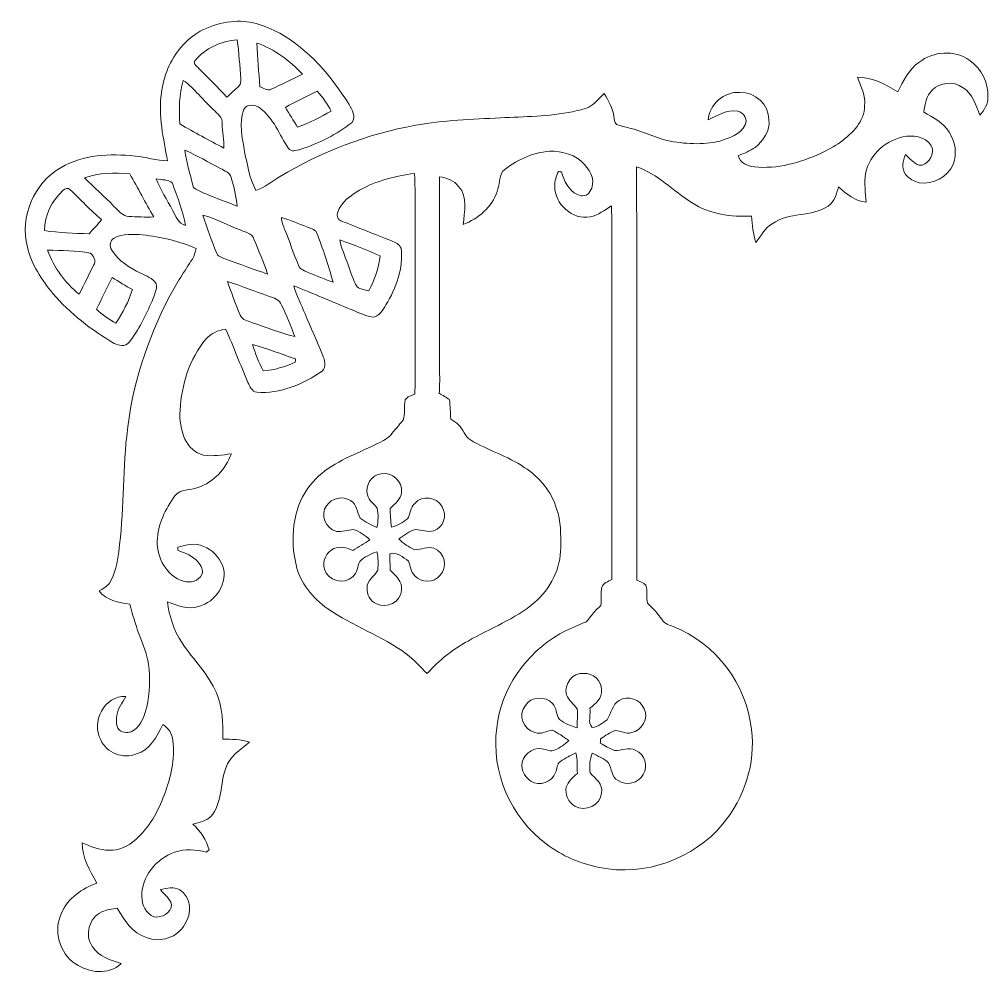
# Model space of a CAD drawing. Header units: centimetres. Extents: x -16.5 to 16.3, y -16.2 to 16.2.
import ezdxf

# ---------------------------------------------------------------- set-up
doc = ezdxf.new("R2010")
doc.units = ezdxf.units.CM
doc.header["$MEASUREMENT"] = 0
doc.layers.add('Layer 1', color=7, linetype='Continuous')

msp = doc.modelspace()

# ---------------------------------------------------------------- linework, layer by layer
at = {"layer": 'Layer 1', "color": 250, "lineweight": 9}
for points, knots in [([(-9.34127, 16.09096), (-8.76307, 16.16927), (-8.18663, 15.9696), (-7.68498, 15.69761), (-7.68498, 15.69761), (-6.68768, 15.13916), (-5.93132, 14.24028), (-5.33583, 13.28108), (-5.33583, 13.28108), (-5.23176, 13.11104), (-5.09806, 12.86692), (-5.22788, 12.67783), (-5.22788, 12.67783), (-5.74858, 12.26297), (-6.36136, 11.97475), (-6.98824, 11.75885), (-6.98824, 11.75885), (-7.11948, 11.72357), (-7.29269, 11.6703), (-7.39217, 11.79201), (-7.39217, 11.79201), (-7.69979, 12.2545), (-7.8843, 12.82282), (-8.35243, 13.1622), (-8.35243, 13.1622), (-8.51471, 13.28426), (-8.79799, 13.31671), (-8.90629, 13.11104), (-8.90629, 13.11104), (-9.07916, 12.65278), (-8.95321, 12.14972), (-8.8749, 11.68194), (-8.8749, 11.68194), (-8.77788, 11.23885), (-8.70486, 10.77848), (-8.49213, 10.37207), (-8.49213, 10.37207), (-8.19368, 10.46732), (-7.95521, 10.68005), (-7.68674, 10.83316), (-7.68674, 10.83316), (-6.27563, 11.68758), (-4.70718, 12.28872), (-3.08229, 12.578), (-3.08229, 12.578), (-2.13261, 12.75156), (-1.166, 12.77943), (-0.20433, 12.832), (-0.20433, 12.832), (0.61271, 12.86904), (1.43644, 12.88033), (2.24148, 13.03837), (2.24148, 13.03837), (2.45033, 13.09058), (2.67293, 13.12233), (2.86096, 13.23522), (2.86096, 13.23522), (3.02924, 13.35375), (3.15835, 13.51674), (3.31111, 13.65361), (3.31111, 13.65361), (3.45116, 13.4102), (3.61767, 13.16396), (3.63425, 12.87398), (3.63425, 12.87398), (3.65542, 12.78543), (3.65542, 12.67889), (3.72421, 12.61116), (3.72421, 12.61116), (3.86461, 12.55118), (4.01948, 12.53108), (4.16589, 12.48733), (4.16589, 12.48733), (4.60157, 12.38573), (5.00444, 12.18183), (5.43589, 12.06506), (5.43589, 12.06506), (6.02326, 11.9437), (6.64133, 11.90454), (7.22906, 12.04636), (7.22906, 12.04636), (7.54938, 12.14443), (7.93249, 12.26402), (8.08595, 12.59352), (8.08595, 12.59352), (8.19073, 12.7759), (8.03445, 13.02532), (7.83548, 13.05354), (7.83548, 13.05354), (7.476, 13.13009), (7.14474, 12.9082), (6.83571, 12.76073), (6.83571, 12.76073), (6.87451, 13.29202), (7.37158, 13.73264), (7.90851, 13.69242), (7.90851, 13.69242), (8.41615, 13.72593), (8.89593, 13.27826), (8.89311, 12.76955), (8.89311, 12.76955), (8.94602, 12.3949), (8.69732, 12.05765), (8.42462, 11.83187), (8.42462, 11.83187), (8.24611, 11.71157), (8.04891, 11.62303), (7.84818, 11.54718), (7.84818, 11.54718), (7.9145, 11.30517), (8.1685, 11.1937), (8.40063, 11.175), (8.40063, 11.175), (9.17604, 11.07869), (9.94227, 11.31893), (10.6443, 11.6255), (10.6443, 11.6255), (11.10926, 11.84386), (11.56117, 12.12785), (11.88008, 12.53813), (11.88008, 12.53813), (12.02048, 12.74239), (12.14078, 12.97558), (12.13796, 13.23063), (12.13796, 13.23063), (12.17853, 13.57777), (12.01131, 13.8928), (11.89137, 14.20606), (11.89137, 14.20606), (12.39196, 14.21876), (12.84598, 13.97041), (13.25662, 13.71147), (13.25662, 13.71147), (13.44429, 14.07695), (13.62915, 14.46818), (13.97769, 14.70877), (13.97769, 14.70877), (14.455, 15.09753), (15.19901, 15.14375), (15.70172, 14.77615), (15.70172, 14.77615), (16.08695, 14.50063), (16.33848, 14.02438), (16.30814, 13.54672), (16.30814, 13.54672), (16.33143, 13.30578), (16.18644, 13.0987), (16.04638, 12.91878), (16.04638, 12.91878), (15.90668, 13.26062), (15.7945, 13.66314), (15.45583, 13.86034), (15.45583, 13.86034), (15.15174, 14.08859), (14.68889, 14.03497), (14.42502, 13.76862), (14.42502, 13.76862), (14.21723, 13.58412), (14.19853, 13.27932), (14.13856, 13.02602), (14.13856, 13.02602), (14.45782, 12.84611), (14.80072, 12.67042), (15.00146, 12.34869), (15.00146, 12.34869), (15.21383, 12.03084), (15.27204, 11.61491), (15.13939, 11.25402), (15.13939, 11.25402), (14.94748, 10.81799), (14.45253, 10.56927), (13.98792, 10.63031), (13.98792, 10.63031), (13.81189, 10.67404), (13.64749, 10.77565), (13.52543, 10.9083), (13.52543, 10.9083), (13.38044, 11.11185), (13.42736, 11.37608), (13.51767, 11.59092), (13.51767, 11.59092), (13.66619, 11.4611), (13.79249, 11.2953), (13.98157, 11.22227), (13.98157, 11.22227), (14.25921, 11.21063), (14.47088, 11.51896), (14.43242, 11.77648), (14.43242, 11.77648), (14.33576, 12.14655), (13.88209, 12.2425), (13.5533, 12.20546), (13.5533, 12.20546), (12.89431, 12.12221), (12.29882, 11.59939), (12.16724, 10.94252), (12.16724, 10.94252), (12.12102, 10.61867), (12.15983, 10.29128), (12.18841, 9.96779), (12.18841, 9.96779), (11.81728, 10.00694), (11.51989, 10.2493), (11.25319, 10.49025), (11.25319, 10.49025), (11.17876, 10.25918), (11.12302, 9.98789), (10.90606, 9.84326), (10.90606, 9.84326), (10.3395, 9.45696), (9.56021, 9.65028), (9.00423, 9.23894), (9.00423, 9.23894), (8.75341, 9.09678), (8.63099, 8.82656), (8.45425, 8.6117), (8.45425, 8.6117), (8.34419, 8.89675), (8.32972, 9.20331), (8.3075, 9.50423), (8.3075, 9.50423), (7.61394, 9.46331), (6.87945, 9.5642), (6.2889, 9.95332), (6.2889, 9.95332), (5.6532, 10.34209), (5.13214, 10.94252), (4.40507, 11.16865), (4.40507, 11.16865), (4.43294, 6.49962), (4.40331, 1.83026), (4.42024, -2.83876), (4.42024, -2.83876), (4.52396, -2.88709), (4.6439, -2.9206), (4.72116, -3.01056), (4.72116, -3.01056), (4.7963, -3.20318), (4.71904, -3.42719), (4.78289, -3.62298), (4.78289, -3.62298), (4.95681, -3.80184), (5.14343, -3.97258), (5.27678, -4.18672), (5.27678, -4.18672), (5.35475, -4.32042), (5.51738, -4.35147), (5.6472, -4.41426), (5.6472, -4.41426), (7.08301, -4.9713), (8.14981, -6.369), (8.30044, -7.90323), (8.30044, -7.90323), (8.45143, -9.04588), (8.06655, -10.2231), (7.33348, -11.10222), (7.33348, -11.10222), (6.34429, -12.30202), (4.67988, -12.8834), (3.15729, -12.58213), (3.15729, -12.58213), (2.50712, -12.44842), (1.87495, -12.18984), (1.35001, -11.77885), (1.35001, -11.77885), (0.13893, -10.89373), (-0.52747, -9.33269), (-0.33238, -7.84573), (-0.33238, -7.84573), (-0.18386, -6.52211), (0.65504, -5.31384), (1.80898, -4.66226), (1.80898, -4.66226), (2.06262, -4.51092), (2.33885, -4.40509), (2.60872, -4.28797), (2.60872, -4.28797), (2.74807, -4.26504), (2.79676, -4.12675), (2.87966, -4.03538), (2.87966, -4.03538), (2.97138, -3.90803), (3.08921, -3.80325), (3.20069, -3.69389), (3.20069, -3.69389), (3.21515, -3.48963), (3.19328, -3.28114), (3.23279, -3.08006), (3.23279, -3.08006), (3.27936, -2.93189), (3.44587, -2.88779), (3.56687, -2.81724), (3.56687, -2.81724), (3.57357, 1.12047), (3.56581, 5.05817), (3.57075, 8.99588), (3.57075, 8.99588), (3.56899, 9.27987), (3.57004, 9.56385), (3.55452, 9.84749), (3.55452, 9.84749), (3.32663, 9.70814), (3.10967, 9.52682), (2.83979, 9.47954), (2.83979, 9.47954), (2.23513, 9.35607), (1.62659, 9.90853), (1.63859, 10.51282), (1.63859, 10.51282), (1.63224, 10.68816), (1.68304, 10.85715), (1.75888, 11.01307), (1.75888, 11.01307), (1.78428, 11.00955), (1.83544, 11.00249), (1.86084, 10.99931), (1.86084, 10.99931), (1.94444, 10.69169), (2.10778, 10.37737), (2.40376, 10.22919), (2.40376, 10.22919), (2.53923, 10.15229), (2.75936, 10.17769), (2.82674, 10.33714), (2.82674, 10.33714), (3.03629, 10.62855), (2.87119, 11.01872), (2.64471, 11.24626), (2.64471, 11.24626), (2.35402, 11.58598), (1.888, 11.70417), (1.45691, 11.7017), (1.45691, 11.7017), (0.86918, 11.64948), (0.30614, 11.39478), (-0.13977, 11.01272), (-0.13977, 11.01272), (-0.24454, 10.80529), (-0.23325, 10.55552), (-0.31686, 10.3382), (-0.31686, 10.3382), (-0.48267, 9.79915), (-0.9568, 9.42062), (-1.46374, 9.21566), (-1.46374, 9.21566), (-1.43658, 9.64605), (-1.28594, 10.15334), (-1.6232, 10.50613), (-1.6232, 10.50613), (-1.77489, 10.71074), (-2.02678, 10.79964), (-2.26913, 10.83598), (-2.26913, 10.83598), (-2.26208, 8.60006), (-2.27125, 6.3638), (-2.26455, 4.12755), (-2.26455, 4.12755), (-2.26384, 3.91623), (-2.26173, 3.70492), (-2.27619, 3.49396), (-2.27619, 3.49396), (-2.16118, 3.42376), (-2.04547, 3.35496), (-1.93117, 3.283), (-1.93117, 3.283), (-1.91353, 3.06322), (-1.90013, 2.84344), (-1.88672, 2.62295), (-1.88672, 2.62295), (-1.80029, 2.55733), (-1.70645, 2.49736), (-1.6239, 2.42504), (-1.6239, 2.42504), (-1.46163, 2.27829), (-1.41823, 2.02922), (-1.22491, 1.91175), (-1.22491, 1.91175), (-0.63648, 1.56215), (0.03803, 1.37659), (0.60248, 0.98289), (0.60248, 0.98289), (1.10977, 0.6548), (1.53663, 0.16656), (1.69821, -0.4247), (1.69821, -0.4247), (1.84496, -0.84168), (1.84284, -1.29288), (1.83932, -1.72927), (1.83932, -1.72927), (1.8372, -2.44047), (1.49536, -3.13615), (0.95243, -3.59194), (0.95243, -3.59194), (0.28851, -4.16802), (-0.54899, -4.46718), (-1.30076, -4.9018), (-1.30076, -4.9018), (-1.82111, -5.18861), (-2.29665, -5.55761), (-2.68788, -6.00564), (-2.68788, -6.00564), (-2.91789, -5.7781), (-3.13379, -5.53539), (-3.39449, -5.34136), (-3.39449, -5.34136), (-4.21858, -4.72224), (-5.21906, -4.3998), (-6.05973, -3.80713), (-6.05973, -3.80713), (-6.56808, -3.44695), (-6.99741, -2.93718), (-7.13076, -2.31559), (-7.13076, -2.31559), (-7.32761, -1.45058), (-7.26376, -0.45962), (-6.7286, 0.27804), (-6.7286, 0.27804), (-6.30315, 0.8954), (-5.60359, 1.22877), (-4.93931, 1.52722), (-4.93931, 1.52722), (-4.59994, 1.69832), (-4.22388, 1.81332), (-3.93178, 2.06415), (-3.93178, 2.06415), (-3.79737, 2.24548), (-3.64603, 2.41305), (-3.49856, 2.58309), (-3.49856, 2.58309), (-3.42448, 2.80004), (-3.48516, 3.04452), (-3.43118, 3.26818), (-3.43118, 3.26818), (-3.36345, 3.38636), (-3.21705, 3.41599), (-3.10169, 3.46891), (-3.10169, 3.46891), (-3.09287, 5.46422), (-3.10204, 7.45918), (-3.0971, 9.45449), (-3.0971, 9.45449), (-3.09851, 9.95156), (-3.08934, 10.44932), (-3.11898, 10.94569), (-3.11898, 10.94569), (-3.76385, 10.86385), (-4.40556, 10.69875), (-4.97635, 10.38089), (-4.97635, 10.38089), (-5.27621, 10.19851), (-5.60324, 9.98719), (-5.71683, 9.63512), (-5.71683, 9.63512), (-5.76058, 9.53069), (-5.72988, 9.37935), (-5.60994, 9.34301), (-5.60994, 9.34301), (-5.04056, 9.11053), (-4.46764, 8.88546), (-3.89438, 8.66145), (-3.89438, 8.66145), (-3.76985, 8.60924), (-3.63191, 8.54574), (-3.57194, 8.41627), (-3.57194, 8.41627), (-3.48516, 7.73646), (-3.73986, 7.06407), (-4.08418, 6.48975), (-4.08418, 6.48975), (-4.19671, 6.32606), (-4.30748, 6.07241), (-4.54384, 6.07523), (-4.54384, 6.07523), (-4.7982, 6.11016), (-5.02574, 6.24457), (-5.26351, 6.33488), (-5.26351, 6.33488), (-5.91544, 6.59064), (-6.55044, 6.88839), (-7.20626, 7.13462), (-7.20626, 7.13462), (-7.11736, 6.80478), (-6.95543, 6.50068), (-6.82526, 6.18601), (-6.82526, 6.18601), (-6.63017, 5.72316), (-6.4245, 5.26456), (-6.23471, 4.79959), (-6.23471, 4.79959), (-6.15921, 4.63203), (-6.09395, 4.39179), (-6.25058, 4.24749), (-6.25058, 4.24749), (-6.89017, 3.79594), (-7.66558, 3.47773), (-8.46074, 3.52782), (-8.46074, 3.52782), (-8.6276, 3.54758), (-8.69428, 3.72926), (-8.76201, 3.85661), (-8.76201, 3.85661), (-9.02165, 4.45917), (-9.24108, 5.08005), (-9.52189, 5.67342), (-9.52189, 5.67342), (-9.77095, 5.62826), (-10.02354, 5.52525), (-10.19146, 5.32946), (-10.19146, 5.32946), (-10.74286, 4.65566), (-11.0152, 3.78747), (-11.06141, 2.92669), (-11.06141, 2.92669), (-11.09034, 2.58944), (-11.0279, 2.24971), (-10.89596, 1.93891), (-10.89596, 1.93891), (-10.77073, 1.68562), (-10.55024, 1.46125), (-10.2659, 1.40128), (-10.2659, 1.40128), (-9.95122, 1.35083), (-9.63337, 1.39952), (-9.32116, 1.44432), (-9.32116, 1.44432), (-9.52471, 0.93032), (-9.917, 0.46712), (-10.46099, 0.30591), (-10.46099, 0.30591), (-10.71252, 0.18702), (-11.05401, 0.27733), (-11.23357, 0.02333), (-11.23357, 0.02333), (-11.56342, -0.42399), (-11.81565, -0.95316), (-11.83823, -1.5169), (-11.83823, -1.5169), (-11.84458, -2.08734), (-11.52038, -2.70893), (-10.94218, -2.87086), (-10.94218, -2.87086), (-10.71358, -2.94565), (-10.43418, -2.87156), (-10.32658, -2.64755), (-10.32658, -2.64755), (-10.24403, -2.50185), (-10.36644, -2.34698), (-10.44688, -2.23268), (-10.44688, -2.23268), (-10.61762, -2.01149), (-10.88644, -1.92189), (-11.13656, -1.82769), (-11.13656, -1.82769), (-11.13797, -1.8023), (-11.14044, -1.75114), (-11.14149, -1.72574), (-11.14149, -1.72574), (-10.86033, -1.64919), (-10.53789, -1.55041), (-10.26308, -1.6947), (-10.26308, -1.6947), (-9.97839, -1.81182), (-9.74132, -2.0443), (-9.62667, -2.33076), (-9.62667, -2.33076), (-9.39736, -2.91707), (-9.86126, -3.58488), (-10.43629, -3.73658), (-10.43629, -3.73658), (-10.79824, -3.85299), (-11.15596, -3.69389), (-11.49039, -3.5683), (-11.49039, -3.5683), (-11.42971, -4.06254), (-11.27167, -4.55079), (-10.99156, -4.9653), (-10.99156, -4.9653), (-10.6215, -5.54174), (-10.0948, -6.02046), (-9.82951, -6.66251), (-9.82951, -6.66251), (-9.62102, -7.15676), (-9.60021, -7.7018), (-9.61009, -8.23096), (-9.61009, -8.23096), (-9.30846, -8.23096), (-8.99943, -8.22779), (-8.71121, -8.32904), (-8.71121, -8.32904), (-9.01389, -8.58515), (-9.38466, -8.81058), (-9.51343, -9.20957), (-9.51343, -9.20957), (-9.71874, -9.74438), (-9.61291, -10.40443), (-10.0246, -10.85351), (-10.0246, -10.85351), (-10.18229, -11.01085), (-10.41442, -11.05883), (-10.62362, -11.10575), (-10.62362, -11.10575), (-10.37244, -11.34811), (-10.16254, -11.64056), (-10.07893, -11.98381), (-10.07893, -11.98381), (-10.1068, -12.00745), (-10.13502, -12.03144), (-10.16289, -12.05578), (-10.16289, -12.05578), (-10.51919, -11.97217), (-10.89914, -11.9309), (-11.2505, -12.06213), (-11.2505, -12.06213), (-11.87139, -12.27909), (-12.3741, -12.89574), (-12.35858, -13.56849), (-12.35858, -13.56849), (-12.3554, -13.84789), (-12.215, -14.13893), (-11.94689, -14.25429), (-11.94689, -14.25429), (-11.68266, -14.29098), (-11.35704, -14.12518), (-11.3514, -13.83025), (-11.3514, -13.83025), (-11.40643, -13.62141), (-11.59481, -13.48982), (-11.72746, -13.32966), (-11.72746, -13.32966), (-11.51403, -13.28733), (-11.27026, -13.20972), (-11.072, -13.33672), (-11.072, -13.33672), (-10.68077, -13.57273), (-10.65537, -14.14493), (-10.89667, -14.49771), (-10.89667, -14.49771), (-11.13444, -14.95173), (-11.73028, -15.14364), (-12.19877, -14.95667), (-12.19877, -14.95667), (-12.67431, -14.80286), (-12.95548, -14.36401), (-13.18902, -13.95302), (-13.18902, -13.95302), (-13.36435, -13.98265), (-13.54779, -14.00347), (-13.70831, -14.08708), (-13.70831, -14.08708), (-14.14751, -14.26911), (-14.31544, -14.89106), (-14.02616, -15.26782), (-14.02616, -15.26782), (-13.81449, -15.59979), (-13.41233, -15.71761), (-13.06166, -15.83862), (-13.06166, -15.83862), (-13.485, -16.24396), (-14.15386, -16.14659), (-14.60613, -15.84638), (-14.60613, -15.84638), (-15.15223, -15.48302), (-15.36319, -14.71361), (-15.07991, -14.12271), (-15.07991, -14.12271), (-14.86648, -13.61576), (-14.37858, -13.29227), (-13.88117, -13.10459), (-13.88117, -13.10459), (-14.12529, -12.68443), (-14.38529, -12.24099), (-14.37541, -11.73793), (-14.37541, -11.73793), (-14.08578, -11.85928), (-13.79227, -11.99969), (-13.46983, -11.99546), (-13.46983, -11.99546), (-13.13434, -12.01168), (-12.8059, -11.85434), (-12.56319, -11.63068), (-12.56319, -11.63068), (-12.10811, -11.23063), (-11.8086, -10.68453), (-11.60152, -10.12185), (-11.60152, -10.12185), (-11.37221, -9.53765), (-11.22581, -8.90512), (-11.30166, -8.27506), (-11.30166, -8.27506), (-11.32353, -8.05105), (-11.45899, -7.8475), (-11.64949, -7.73073), (-11.64949, -7.73073), (-11.84282, -8.13642), (-12.07283, -8.59926), (-12.53885, -8.73156), (-12.53885, -8.73156), (-12.98688, -8.90971), (-13.55485, -8.70157), (-13.75205, -8.25566), (-13.75205, -8.25566), (-14.0886, -7.65382), (-13.62152, -6.73907), (-12.89939, -6.78211), (-12.89939, -6.78211), (-13.00839, -6.99095), (-13.17279, -7.18251), (-13.20278, -7.42451), (-13.20278, -7.42451), (-13.23029, -7.60196), (-13.24088, -7.84608), (-13.06872, -7.95933), (-13.06872, -7.95933), (-12.92373, -8.02741), (-12.73605, -8.02), (-12.60834, -7.91805), (-12.60834, -7.91805), (-12.3681, -7.72543), (-12.26333, -7.42557), (-12.1903, -7.13771), (-12.1903, -7.13771), (-12.08659, -6.66357), (-12.06507, -6.17004), (-12.13598, -5.69026), (-12.13598, -5.69026), (-12.18043, -5.33148), (-12.33529, -5.00093), (-12.45383, -4.66368), (-12.45383, -4.66368), (-12.584, -4.3363), (-12.66585, -3.9934), (-12.76427, -3.65614), (-12.76427, -3.65614), (-13.13575, -3.60181), (-13.56614, -3.52879), (-13.80567, -3.206), (-13.80567, -3.206), (-13.68008, -3.13191), (-13.54144, -3.06453), (-13.45819, -2.9393), (-13.45819, -2.9393), (-13.24723, -2.62603), (-13.19219, -2.2408), (-13.14069, -1.87532), (-13.14069, -1.87532), (-12.9583, -0.57569), (-13.01016, 0.743), (-12.87046, 2.04651), (-12.87046, 2.04651), (-12.70748, 3.70739), (-12.17337, 5.31782), (-11.41066, 6.79702), (-11.41066, 6.79702), (-11.17924, 7.22705), (-10.91254, 7.63663), (-10.64478, 8.04444), (-10.64478, 8.04444), (-10.57246, 8.14957), (-10.55447, 8.27833), (-10.51919, 8.39827), (-10.51919, 8.39827), (-11.08858, 8.66145), (-11.70982, 8.79303), (-12.32965, 8.86712), (-12.32965, 8.86712), (-12.64997, 8.88264), (-13.00875, 8.91827), (-13.30014, 8.75352), (-13.30014, 8.75352), (-13.44161, 8.67345), (-13.46101, 8.47906), (-13.3774, 8.34924), (-13.3774, 8.34924), (-13.14668, 7.9894), (-12.77979, 7.74246), (-12.39703, 7.56678), (-12.39703, 7.56678), (-12.20794, 7.47294), (-11.98393, 7.39885), (-11.86857, 7.21012), (-11.86857, 7.21012), (-11.83082, 7.00304), (-11.94371, 6.80901), (-12.01039, 6.61992), (-12.01039, 6.61992), (-12.22488, 6.1285), (-12.46265, 5.6392), (-12.79426, 5.21481), (-12.79426, 5.21481), (-12.91491, 5.06594), (-13.1421, 5.10721), (-13.29238, 5.18729), (-13.29238, 5.18729), (-14.06955, 5.63744), (-14.78393, 6.20047), (-15.37624, 6.87745), (-15.37624, 6.87745), (-15.75124, 7.34664), (-16.09873, 7.86064), (-16.23737, 8.45367), (-16.23737, 8.45367), (-16.50689, 9.47001), (-16.01194, 10.63913), (-15.0919, 11.14783), (-15.0919, 11.14783), (-14.34542, 11.59551), (-13.42961, 11.62126), (-12.58788, 11.53554), (-12.58788, 11.53554), (-12.21711, 11.50343), (-11.85763, 11.3842), (-11.4851, 11.37079), (-11.4851, 11.37079), (-11.62621, 12.12891), (-11.79943, 12.9029), (-11.6943, 13.67725), (-11.6943, 13.67725), (-11.62268, 14.24346), (-11.40361, 14.79803), (-11.0219, 15.22771), (-11.0219, 15.22771), (-10.61621, 15.73641), (-9.97803, 16.0204), (-9.34127, 16.09096), (-9.34127, 16.09096), (-9.34127, 16.09096), (-9.34127, 16.09096), (-9.34127, 16.09096)], [0, 0, 0, 0, 0.00480769, 0.00480769, 0.00480769, 0.00480769, 0.00961538, 0.00961538, 0.00961538, 0.00961538, 0.01442308, 0.01442308, 0.01442308, 0.01442308, 0.01923077, 0.01923077, 0.01923077, 0.01923077, 0.02403846, 0.02403846, 0.02403846, 0.02403846, 0.02884615, 0.02884615, 0.02884615, 0.02884615, 0.03365385, 0.03365385, 0.03365385, 0.03365385, 0.03846154, 0.03846154, 0.03846154, 0.03846154, 0.04326923, 0.04326923, 0.04326923, 0.04326923, 0.04807692, 0.04807692, 0.04807692, 0.04807692, 0.05288462, 0.05288462, 0.05288462, 0.05288462, 0.05769231, 0.05769231, 0.05769231, 0.05769231, 0.0625, 0.0625, 0.0625, 0.0625, 0.06730769, 0.06730769, 0.06730769, 0.06730769, 0.07211538, 0.07211538, 0.07211538, 0.07211538, 0.07692308, 0.07692308, 0.07692308, 0.07692308, 0.08173077, 0.08173077, 0.08173077, 0.08173077, 0.08653846, 0.08653846, 0.08653846, 0.08653846, 0.09134615, 0.09134615, 0.09134615, 0.09134615, 0.09615385, 0.09615385, 0.09615385, 0.09615385, 0.10096154, 0.10096154, 0.10096154, 0.10096154, 0.10576923, 0.10576923, 0.10576923, 0.10576923, 0.11057692, 0.11057692, 0.11057692, 0.11057692, 0.11538462, 0.11538462, 0.11538462, 0.11538462, 0.12019231, 0.12019231, 0.12019231, 0.12019231, 0.125, 0.125, 0.125, 0.125, 0.12980769, 0.12980769, 0.12980769, 0.12980769, 0.13461538, 0.13461538, 0.13461538, 0.13461538, 0.13942308, 0.13942308, 0.13942308, 0.13942308, 0.14423077, 0.14423077, 0.14423077, 0.14423077, 0.14903846, 0.14903846, 0.14903846, 0.14903846, 0.15384615, 0.15384615, 0.15384615, 0.15384615, 0.15865385, 0.15865385, 0.15865385, 0.15865385, 0.16346154, 0.16346154, 0.16346154, 0.16346154, 0.16826923, 0.16826923, 0.16826923, 0.16826923, 0.17307692, 0.17307692, 0.17307692, 0.17307692, 0.17788462, 0.17788462, 0.17788462, 0.17788462, 0.18269231, 0.18269231, 0.18269231, 0.18269231, 0.1875, 0.1875, 0.1875, 0.1875, 0.19230769, 0.19230769, 0.19230769, 0.19230769, 0.19711538, 0.19711538, 0.19711538, 0.19711538, 0.20192308, 0.20192308, 0.20192308, 0.20192308, 0.20673077, 0.20673077, 0.20673077, 0.20673077, 0.21153846, 0.21153846, 0.21153846, 0.21153846, 0.21634615, 0.21634615, 0.21634615, 0.21634615, 0.22115385, 0.22115385, 0.22115385, 0.22115385, 0.22596154, 0.22596154, 0.22596154, 0.22596154, 0.23076923, 0.23076923, 0.23076923, 0.23076923, 0.23557692, 0.23557692, 0.23557692, 0.23557692, 0.24038462, 0.24038462, 0.24038462, 0.24038462, 0.24519231, 0.24519231, 0.24519231, 0.24519231, 0.25, 0.25, 0.25, 0.25, 0.25480769, 0.25480769, 0.25480769, 0.25480769, 0.25961538, 0.25961538, 0.25961538, 0.25961538, 0.26442308, 0.26442308, 0.26442308, 0.26442308, 0.26923077, 0.26923077, 0.26923077, 0.26923077, 0.27403846, 0.27403846, 0.27403846, 0.27403846, 0.27884615, 0.27884615, 0.27884615, 0.27884615, 0.28365385, 0.28365385, 0.28365385, 0.28365385, 0.28846154, 0.28846154, 0.28846154, 0.28846154, 0.29326923, 0.29326923, 0.29326923, 0.29326923, 0.29807692, 0.29807692, 0.29807692, 0.29807692, 0.30288462, 0.30288462, 0.30288462, 0.30288462, 0.30769231, 0.30769231, 0.30769231, 0.30769231, 0.3125, 0.3125, 0.3125, 0.3125, 0.31730769, 0.31730769, 0.31730769, 0.31730769, 0.32211538, 0.32211538, 0.32211538, 0.32211538, 0.32692308, 0.32692308, 0.32692308, 0.32692308, 0.33173077, 0.33173077, 0.33173077, 0.33173077, 0.33653846, 0.33653846, 0.33653846, 0.33653846, 0.34134615, 0.34134615, 0.34134615, 0.34134615, 0.34615385, 0.34615385, 0.34615385, 0.34615385, 0.35096154, 0.35096154, 0.35096154, 0.35096154, 0.35576923, 0.35576923, 0.35576923, 0.35576923, 0.36057692, 0.36057692, 0.36057692, 0.36057692, 0.36538462, 0.36538462, 0.36538462, 0.36538462, 0.37019231, 0.37019231, 0.37019231, 0.37019231, 0.375, 0.375, 0.375, 0.375, 0.37980769, 0.37980769, 0.37980769, 0.37980769, 0.38461538, 0.38461538, 0.38461538, 0.38461538, 0.38942308, 0.38942308, 0.38942308, 0.38942308, 0.39423077, 0.39423077, 0.39423077, 0.39423077, 0.39903846, 0.39903846, 0.39903846, 0.39903846, 0.40384615, 0.40384615, 0.40384615, 0.40384615, 0.40865385, 0.40865385, 0.40865385, 0.40865385, 0.41346154, 0.41346154, 0.41346154, 0.41346154, 0.41826923, 0.41826923, 0.41826923, 0.41826923, 0.42307692, 0.42307692, 0.42307692, 0.42307692, 0.42788462, 0.42788462, 0.42788462, 0.42788462, 0.43269231, 0.43269231, 0.43269231, 0.43269231, 0.4375, 0.4375, 0.4375, 0.4375, 0.44230769, 0.44230769, 0.44230769, 0.44230769, 0.44711538, 0.44711538, 0.44711538, 0.44711538, 0.45192308, 0.45192308, 0.45192308, 0.45192308, 0.45673077, 0.45673077, 0.45673077, 0.45673077, 0.46153846, 0.46153846, 0.46153846, 0.46153846, 0.46634615, 0.46634615, 0.46634615, 0.46634615, 0.47115385, 0.47115385, 0.47115385, 0.47115385, 0.47596154, 0.47596154, 0.47596154, 0.47596154, 0.48076923, 0.48076923, 0.48076923, 0.48076923, 0.48557692, 0.48557692, 0.48557692, 0.48557692, 0.49038462, 0.49038462, 0.49038462, 0.49038462, 0.49519231, 0.49519231, 0.49519231, 0.49519231, 0.5, 0.5, 0.5, 0.5, 0.50480769, 0.50480769, 0.50480769, 0.50480769, 0.50961538, 0.50961538, 0.50961538, 0.50961538, 0.51442308, 0.51442308, 0.51442308, 0.51442308, 0.51923077, 0.51923077, 0.51923077, 0.51923077, 0.52403846, 0.52403846, 0.52403846, 0.52403846, 0.52884615, 0.52884615, 0.52884615, 0.52884615, 0.53365385, 0.53365385, 0.53365385, 0.53365385, 0.53846154, 0.53846154, 0.53846154, 0.53846154, 0.54326923, 0.54326923, 0.54326923, 0.54326923, 0.54807692, 0.54807692, 0.54807692, 0.54807692, 0.55288462, 0.55288462, 0.55288462, 0.55288462, 0.55769231, 0.55769231, 0.55769231, 0.55769231, 0.5625, 0.5625, 0.5625, 0.5625, 0.56730769, 0.56730769, 0.56730769, 0.56730769, 0.57211538, 0.57211538, 0.57211538, 0.57211538, 0.57692308, 0.57692308, 0.57692308, 0.57692308, 0.58173077, 0.58173077, 0.58173077, 0.58173077, 0.58653846, 0.58653846, 0.58653846, 0.58653846, 0.59134615, 0.59134615, 0.59134615, 0.59134615, 0.59615385, 0.59615385, 0.59615385, 0.59615385, 0.60096154, 0.60096154, 0.60096154, 0.60096154, 0.60576923, 0.60576923, 0.60576923, 0.60576923, 0.61057692, 0.61057692, 0.61057692, 0.61057692, 0.61538462, 0.61538462, 0.61538462, 0.61538462, 0.62019231, 0.62019231, 0.62019231, 0.62019231, 0.625, 0.625, 0.625, 0.625, 0.62980769, 0.62980769, 0.62980769, 0.62980769, 0.63461538, 0.63461538, 0.63461538, 0.63461538, 0.63942308, 0.63942308, 0.63942308, 0.63942308, 0.64423077, 0.64423077, 0.64423077, 0.64423077, 0.64903846, 0.64903846, 0.64903846, 0.64903846, 0.65384615, 0.65384615, 0.65384615, 0.65384615, 0.65865385, 0.65865385, 0.65865385, 0.65865385, 0.66346154, 0.66346154, 0.66346154, 0.66346154, 0.66826923, 0.66826923, 0.66826923, 0.66826923, 0.67307692, 0.67307692, 0.67307692, 0.67307692, 0.67788462, 0.67788462, 0.67788462, 0.67788462, 0.68269231, 0.68269231, 0.68269231, 0.68269231, 0.6875, 0.6875, 0.6875, 0.6875, 0.69230769, 0.69230769, 0.69230769, 0.69230769, 0.69711538, 0.69711538, 0.69711538, 0.69711538, 0.70192308, 0.70192308, 0.70192308, 0.70192308, 0.70673077, 0.70673077, 0.70673077, 0.70673077, 0.71153846, 0.71153846, 0.71153846, 0.71153846, 0.71634615, 0.71634615, 0.71634615, 0.71634615, 0.72115385, 0.72115385, 0.72115385, 0.72115385, 0.72596154, 0.72596154, 0.72596154, 0.72596154, 0.73076923, 0.73076923, 0.73076923, 0.73076923, 0.73557692, 0.73557692, 0.73557692, 0.73557692, 0.74038462, 0.74038462, 0.74038462, 0.74038462, 0.74519231, 0.74519231, 0.74519231, 0.74519231, 0.75, 0.75, 0.75, 0.75, 0.75480769, 0.75480769, 0.75480769, 0.75480769, 0.75961538, 0.75961538, 0.75961538, 0.75961538, 0.76442308, 0.76442308, 0.76442308, 0.76442308, 0.76923077, 0.76923077, 0.76923077, 0.76923077, 0.77403846, 0.77403846, 0.77403846, 0.77403846, 0.77884615, 0.77884615, 0.77884615, 0.77884615, 0.78365385, 0.78365385, 0.78365385, 0.78365385, 0.78846154, 0.78846154, 0.78846154, 0.78846154, 0.79326923, 0.79326923, 0.79326923, 0.79326923, 0.79807692, 0.79807692, 0.79807692, 0.79807692, 0.80288462, 0.80288462, 0.80288462, 0.80288462, 0.80769231, 0.80769231, 0.80769231, 0.80769231, 0.8125, 0.8125, 0.8125, 0.8125, 0.81730769, 0.81730769, 0.81730769, 0.81730769, 0.82211538, 0.82211538, 0.82211538, 0.82211538, 0.82692308, 0.82692308, 0.82692308, 0.82692308, 0.83173077, 0.83173077, 0.83173077, 0.83173077, 0.83653846, 0.83653846, 0.83653846, 0.83653846, 0.84134615, 0.84134615, 0.84134615, 0.84134615, 0.84615385, 0.84615385, 0.84615385, 0.84615385, 0.85096154, 0.85096154, 0.85096154, 0.85096154, 0.85576923, 0.85576923, 0.85576923, 0.85576923, 0.86057692, 0.86057692, 0.86057692, 0.86057692, 0.86538462, 0.86538462, 0.86538462, 0.86538462, 0.87019231, 0.87019231, 0.87019231, 0.87019231, 0.875, 0.875, 0.875, 0.875, 0.87980769, 0.87980769, 0.87980769, 0.87980769, 0.88461538, 0.88461538, 0.88461538, 0.88461538, 0.88942308, 0.88942308, 0.88942308, 0.88942308, 0.89423077, 0.89423077, 0.89423077, 0.89423077, 0.89903846, 0.89903846, 0.89903846, 0.89903846, 0.90384615, 0.90384615, 0.90384615, 0.90384615, 0.90865385, 0.90865385, 0.90865385, 0.90865385, 0.91346154, 0.91346154, 0.91346154, 0.91346154, 0.91826923, 0.91826923, 0.91826923, 0.91826923, 0.92307692, 0.92307692, 0.92307692, 0.92307692, 0.92788462, 0.92788462, 0.92788462, 0.92788462, 0.93269231, 0.93269231, 0.93269231, 0.93269231, 0.9375, 0.9375, 0.9375, 0.9375, 0.94230769, 0.94230769, 0.94230769, 0.94230769, 0.94711538, 0.94711538, 0.94711538, 0.94711538, 0.95192308, 0.95192308, 0.95192308, 0.95192308, 0.95673077, 0.95673077, 0.95673077, 0.95673077, 0.96153846, 0.96153846, 0.96153846, 0.96153846, 0.96634615, 0.96634615, 0.96634615, 0.96634615, 0.97115385, 0.97115385, 0.97115385, 0.97115385, 0.97596154, 0.97596154, 0.97596154, 0.97596154, 0.98076923, 0.98076923, 0.98076923, 0.98076923, 0.98557692, 0.98557692, 0.98557692, 0.98557692, 0.99038462, 0.99038462, 0.99038462, 0.99038462, 1, 1, 1, 1]), ([(-10.56294, 14.76592), (-10.61938, 14.65656), (-10.48498, 14.5793), (-10.42994, 14.50593), (-10.42994, 14.50593), (-10.10715, 14.18701), (-9.78471, 13.8681), (-9.47497, 13.53649), (-9.47497, 13.53649), (-9.33774, 13.65855), (-9.19875, 13.77956), (-9.06822, 13.90867), (-9.06822, 13.90867), (-9.00296, 13.97076), (-8.99766, 14.06636), (-9.00437, 14.15068), (-9.00437, 14.15068), (-9.03753, 14.592), (-9.06681, 15.03439), (-9.12608, 15.47324), (-9.12608, 15.47324), (-9.67606, 15.44114), (-10.20593, 15.18679), (-10.56294, 14.76592), (-10.56294, 14.76592), (-10.56294, 14.76592), (-10.56294, 14.76592), (-10.56294, 14.76592)], [0, 0, 0, 0, 0.125, 0.125, 0.125, 0.125, 0.25, 0.25, 0.25, 0.25, 0.375, 0.375, 0.375, 0.375, 0.5, 0.5, 0.5, 0.5, 0.625, 0.625, 0.625, 0.625, 0.75, 0.75, 0.75, 0.75, 1, 1, 1, 1]), ([(-8.45862, 15.36494), (-8.4371, 14.8707), (-8.39547, 14.37822), (-8.35843, 13.88504), (-8.35843, 13.88504), (-8.23566, 13.85117), (-8.1069, 13.73475), (-7.97602, 13.80143), (-7.97602, 13.80143), (-7.61971, 13.96371), (-7.26764, 14.13516), (-6.91663, 14.30872), (-6.91663, 14.30872), (-7.33855, 14.77016), (-7.86454, 15.15856), (-8.45862, 15.36494), (-8.45862, 15.36494), (-8.45862, 15.36494), (-8.45862, 15.36494), (-8.45862, 15.36494)], [0, 0, 0, 0, 0.16666667, 0.16666667, 0.16666667, 0.16666667, 0.33333333, 0.33333333, 0.33333333, 0.33333333, 0.5, 0.5, 0.5, 0.5, 0.66666667, 0.66666667, 0.66666667, 0.66666667, 1, 1, 1, 1]), ([(-10.95417, 14.10164), (-11.10798, 13.6268), (-11.08611, 13.11951), (-11.07129, 12.62703), (-11.07129, 12.62703), (-10.58269, 12.33458), (-10.07611, 12.07282), (-9.5741, 11.80471), (-9.5741, 11.80471), (-9.57869, 12.08058), (-9.62279, 12.35363), (-9.63619, 12.6288), (-9.63619, 12.6288), (-9.60726, 12.84434), (-9.79882, 12.96887), (-9.92582, 13.10469), (-9.92582, 13.10469), (-10.27966, 13.42607), (-10.5647, 13.81942), (-10.95417, 14.10164), (-10.95417, 14.10164), (-10.95417, 14.10164), (-10.95417, 14.10164), (-10.95417, 14.10164)], [0, 0, 0, 0, 0.14285714, 0.14285714, 0.14285714, 0.14285714, 0.28571429, 0.28571429, 0.28571429, 0.28571429, 0.42857143, 0.42857143, 0.42857143, 0.42857143, 0.57142857, 0.57142857, 0.57142857, 0.57142857, 0.71428571, 0.71428571, 0.71428571, 0.71428571, 1, 1, 1, 1]), ([(-7.49307, 13.18618), (-7.36078, 12.95935), (-7.21825, 12.73886), (-7.0782, 12.51696), (-7.0782, 12.51696), (-6.67991, 12.65949), (-6.30315, 12.85387), (-5.93591, 13.06306), (-5.93591, 13.06306), (-6.07137, 13.30154), (-6.22624, 13.52979), (-6.41216, 13.73193), (-6.41216, 13.73193), (-6.77164, 13.54849), (-7.14311, 13.38833), (-7.49307, 13.18618), (-7.49307, 13.18618), (-7.49307, 13.18618), (-7.49307, 13.18618), (-7.49307, 13.18618)], [0, 0, 0, 0, 0.16666667, 0.16666667, 0.16666667, 0.16666667, 0.33333333, 0.33333333, 0.33333333, 0.33333333, 0.5, 0.5, 0.5, 0.5, 0.66666667, 0.66666667, 0.66666667, 0.66666667, 1, 1, 1, 1]), ([(-10.89631, 11.73803), (-10.85786, 11.30306), (-10.70793, 10.89172), (-10.60951, 10.46943), (-10.60951, 10.46943), (-10.1456, 10.19321), (-9.62067, 10.0461), (-9.12678, 9.83479), (-9.12678, 9.83479), (-9.16559, 10.16499), (-9.23367, 10.49131), (-9.32575, 10.81023), (-9.32575, 10.81023), (-9.36808, 10.98309), (-9.55999, 11.03459), (-9.69193, 11.1182), (-9.69193, 11.1182), (-10.09269, 11.32634), (-10.48427, 11.55318), (-10.89631, 11.73803), (-10.89631, 11.73803), (-10.89631, 11.73803), (-10.89631, 11.73803), (-10.89631, 11.73803)], [0, 0, 0, 0, 0.14285714, 0.14285714, 0.14285714, 0.14285714, 0.28571429, 0.28571429, 0.28571429, 0.28571429, 0.42857143, 0.42857143, 0.42857143, 0.42857143, 0.57142857, 0.57142857, 0.57142857, 0.57142857, 0.71428571, 0.71428571, 0.71428571, 0.71428571, 1, 1, 1, 1]), ([(-14.29921, 10.80352), (-13.981, 10.46626), (-13.61976, 10.17239), (-13.30438, 9.83126), (-13.30438, 9.83126), (-13.1555, 9.69968), (-13.01863, 9.49965), (-12.80131, 9.48977), (-12.80131, 9.48977), (-12.5198, 9.4746), (-12.23758, 9.4626), (-11.95535, 9.47108), (-11.95535, 9.47108), (-12.23616, 9.95332), (-12.48981, 10.45074), (-12.76674, 10.93546), (-12.76674, 10.93546), (-13.27933, 10.96968), (-13.80744, 10.97215), (-14.29921, 10.80352), (-14.29921, 10.80352), (-14.29921, 10.80352), (-14.29921, 10.80352), (-14.29921, 10.80352)], [0, 0, 0, 0, 0.14285714, 0.14285714, 0.14285714, 0.14285714, 0.28571429, 0.28571429, 0.28571429, 0.28571429, 0.42857143, 0.42857143, 0.42857143, 0.42857143, 0.57142857, 0.57142857, 0.57142857, 0.57142857, 0.71428571, 0.71428571, 0.71428571, 0.71428571, 1, 1, 1, 1]), ([(-11.87245, 10.76754), (-11.72816, 10.39288), (-11.5045, 10.05598), (-11.32, 9.70109), (-11.32, 9.70109), (-11.20182, 9.50847), (-11.11786, 9.24882), (-10.87832, 9.17721), (-10.87832, 9.17721), (-10.96687, 9.67004), (-11.15067, 10.14594), (-11.32353, 10.61478), (-11.32353, 10.61478), (-11.45829, 10.75731), (-11.69747, 10.71674), (-11.87245, 10.76754), (-11.87245, 10.76754), (-11.87245, 10.76754), (-11.87245, 10.76754), (-11.87245, 10.76754)], [0, 0, 0, 0, 0.16666667, 0.16666667, 0.16666667, 0.16666667, 0.33333333, 0.33333333, 0.33333333, 0.33333333, 0.5, 0.5, 0.5, 0.5, 0.66666667, 0.66666667, 0.66666667, 0.66666667, 1, 1, 1, 1]), ([(-15.02523, 10.37524), (-15.40728, 10.02705), (-15.65176, 9.53104), (-15.66128, 9.00894), (-15.66128, 9.00894), (-15.15928, 8.93802), (-14.65234, 8.92074), (-14.14681, 8.89816), (-14.14681, 8.89816), (-14.00887, 9.06432), (-13.84659, 9.20931), (-13.71924, 9.38394), (-13.71924, 9.38394), (-14.10483, 9.68909), (-14.42444, 10.06586), (-14.78957, 10.39323), (-14.78957, 10.39323), (-14.84989, 10.48743), (-14.96137, 10.4257), (-15.02523, 10.37524), (-15.02523, 10.37524), (-15.02523, 10.37524), (-15.02523, 10.37524), (-15.02523, 10.37524)], [0, 0, 0, 0, 0.14285714, 0.14285714, 0.14285714, 0.14285714, 0.28571429, 0.28571429, 0.28571429, 0.28571429, 0.42857143, 0.42857143, 0.42857143, 0.42857143, 0.57142857, 0.57142857, 0.57142857, 0.57142857, 0.71428571, 0.71428571, 0.71428571, 0.71428571, 1, 1, 1, 1]), ([(-10.28707, 9.52928), (-10.14913, 9.09113), (-9.99426, 8.65792), (-9.81576, 8.23459), (-9.81576, 8.23459), (-9.75084, 8.11499), (-9.60656, 8.08077), (-9.48944, 8.03315), (-9.48944, 8.03315), (-9.02236, 7.87405), (-8.56551, 7.68637), (-8.09491, 7.53785), (-8.09491, 7.53785), (-8.22614, 7.94107), (-8.40147, 8.32807), (-8.5574, 8.72212), (-8.5574, 8.72212), (-8.62054, 8.92285), (-8.85938, 8.9532), (-9.02165, 9.0347), (-9.02165, 9.0347), (-9.4471, 9.18992), (-9.8468, 9.41745), (-10.28707, 9.52928), (-10.28707, 9.52928), (-10.28707, 9.52928), (-10.28707, 9.52928), (-10.28707, 9.52928)], [0, 0, 0, 0, 0.125, 0.125, 0.125, 0.125, 0.25, 0.25, 0.25, 0.25, 0.375, 0.375, 0.375, 0.375, 0.5, 0.5, 0.5, 0.5, 0.625, 0.625, 0.625, 0.625, 0.75, 0.75, 0.75, 0.75, 1, 1, 1, 1]), ([(-7.62818, 9.45449), (-7.62606, 9.30563), (-7.56186, 9.16733), (-7.50965, 9.03045), (-7.50965, 9.03045), (-7.34314, 8.63605), (-7.22002, 8.22435), (-7.0468, 7.83277), (-7.0468, 7.83277), (-6.99071, 7.68672), (-6.82667, 7.64157), (-6.6972, 7.58336), (-6.6972, 7.58336), (-6.41956, 7.4814), (-6.15428, 7.34735), (-5.87205, 7.25774), (-5.87205, 7.25774), (-6.04209, 7.82572), (-6.21566, 8.39475), (-6.43579, 8.94579), (-6.43579, 8.94579), (-6.5007, 9.06361), (-6.65663, 9.0809), (-6.76529, 9.14018), (-6.76529, 9.14018), (-7.05456, 9.24036), (-7.33361, 9.3716), (-7.62818, 9.45449), (-7.62818, 9.45449), (-7.62818, 9.45449), (-7.62818, 9.45449), (-7.62818, 9.45449)], [0, 0, 0, 0, 0.11111111, 0.11111111, 0.11111111, 0.11111111, 0.22222222, 0.22222222, 0.22222222, 0.22222222, 0.33333333, 0.33333333, 0.33333333, 0.33333333, 0.44444444, 0.44444444, 0.44444444, 0.44444444, 0.55555556, 0.55555556, 0.55555556, 0.55555556, 0.66666667, 0.66666667, 0.66666667, 0.66666667, 0.77777778, 0.77777778, 0.77777778, 0.77777778, 1, 1, 1, 1]), ([(-5.65157, 8.69355), (-5.59159, 8.41168), (-5.47165, 8.14851), (-5.37746, 7.87793), (-5.37746, 7.87793), (-5.27409, 7.61899), (-5.2113, 7.341), (-5.06278, 7.10252), (-5.06278, 7.10252), (-4.94742, 7.01468), (-4.79361, 7.00515), (-4.6592, 6.9667), (-4.6592, 6.9667), (-4.47399, 7.34029), (-4.32653, 7.73294), (-4.28067, 8.15098), (-4.28067, 8.15098), (-4.73188, 8.345), (-5.18414, 8.54044), (-5.65157, 8.69355), (-5.65157, 8.69355), (-5.65157, 8.69355), (-5.65157, 8.69355), (-5.65157, 8.69355)], [0, 0, 0, 0, 0.14285714, 0.14285714, 0.14285714, 0.14285714, 0.28571429, 0.28571429, 0.28571429, 0.28571429, 0.42857143, 0.42857143, 0.42857143, 0.42857143, 0.57142857, 0.57142857, 0.57142857, 0.57142857, 0.71428571, 0.71428571, 0.71428571, 0.71428571, 1, 1, 1, 1]), ([(-15.5551, 8.34571), (-15.34273, 7.76469), (-14.96278, 7.23587), (-14.47736, 6.85275), (-14.47736, 6.85275), (-14.32284, 7.18225), (-14.15034, 7.50257), (-13.99758, 7.83277), (-13.99758, 7.83277), (-13.89175, 7.97141), (-13.98771, 8.16227), (-14.10906, 8.24975), (-14.10906, 8.24975), (-14.58425, 8.33477), (-15.07285, 8.3376), (-15.5551, 8.34571), (-15.5551, 8.34571), (-15.5551, 8.34571), (-15.5551, 8.34571), (-15.5551, 8.34571)], [0, 0, 0, 0, 0.16666667, 0.16666667, 0.16666667, 0.16666667, 0.33333333, 0.33333333, 0.33333333, 0.33333333, 0.5, 0.5, 0.5, 0.5, 0.66666667, 0.66666667, 0.66666667, 0.66666667, 1, 1, 1, 1]), ([(-13.36153, 7.42002), (-13.55661, 7.06936), (-13.71042, 6.69753), (-13.89704, 6.34264), (-13.89704, 6.34264), (-13.6949, 6.1606), (-13.4723, 6.00185), (-13.23417, 5.86992), (-13.23417, 5.86992), (-13.01051, 6.22975), (-12.80061, 6.60511), (-12.67678, 7.01186), (-12.67678, 7.01186), (-12.91138, 7.13745), (-13.13786, 7.27679), (-13.36153, 7.42002), (-13.36153, 7.42002), (-13.36153, 7.42002), (-13.36153, 7.42002), (-13.36153, 7.42002)], [0, 0, 0, 0, 0.16666667, 0.16666667, 0.16666667, 0.16666667, 0.33333333, 0.33333333, 0.33333333, 0.33333333, 0.5, 0.5, 0.5, 0.5, 0.66666667, 0.66666667, 0.66666667, 0.66666667, 1, 1, 1, 1]), ([(-9.45663, 7.27891), (-9.32328, 6.89509), (-9.17299, 6.51726), (-9.01954, 6.1412), (-9.01954, 6.1412), (-8.96027, 5.96799), (-8.75072, 5.94365), (-8.60502, 5.88403), (-8.60502, 5.88403), (-8.12771, 5.7341), (-7.66699, 5.52843), (-7.17698, 5.42154), (-7.17698, 5.42154), (-7.30398, 5.78525), (-7.45497, 6.1412), (-7.62324, 6.48728), (-7.62324, 6.48728), (-7.68745, 6.67848), (-7.89453, 6.72752), (-8.06069, 6.79067), (-8.06069, 6.79067), (-8.52988, 6.94307), (-8.98249, 7.14309), (-9.45663, 7.27891), (-9.45663, 7.27891), (-9.45663, 7.27891), (-9.45663, 7.27891), (-9.45663, 7.27891)], [0, 0, 0, 0, 0.125, 0.125, 0.125, 0.125, 0.25, 0.25, 0.25, 0.25, 0.375, 0.375, 0.375, 0.375, 0.5, 0.5, 0.5, 0.5, 0.625, 0.625, 0.625, 0.625, 0.75, 0.75, 0.75, 0.75, 1, 1, 1, 1]), ([(-8.60291, 5.15096), (-8.5193, 4.84157), (-8.38736, 4.54771), (-8.25048, 4.25843), (-8.25048, 4.25843), (-7.86631, 4.27324), (-7.50294, 4.39636), (-7.15581, 4.55194), (-7.15581, 4.55194), (-7.15581, 4.5784), (-7.15511, 4.63167), (-7.15511, 4.65812), (-7.15511, 4.65812), (-7.63665, 4.82499), (-8.11149, 5.01478), (-8.60291, 5.15096), (-8.60291, 5.15096), (-8.60291, 5.15096), (-8.60291, 5.15096), (-8.60291, 5.15096)], [0, 0, 0, 0, 0.16666667, 0.16666667, 0.16666667, 0.16666667, 0.33333333, 0.33333333, 0.33333333, 0.33333333, 0.5, 0.5, 0.5, 0.5, 0.66666667, 0.66666667, 0.66666667, 0.66666667, 1, 1, 1, 1]), ([(-4.24681, 0.76064), (-4.57559, 0.74088), (-4.80455, 0.35812), (-4.70612, 0.04979), (-4.70612, 0.04979), (-4.67931, -0.14741), (-4.47893, -0.24125), (-4.38086, -0.39753), (-4.38086, -0.39753), (-4.33853, -0.61096), (-4.34629, -0.8378), (-4.3918, -1.05123), (-4.3918, -1.05123), (-4.589, -0.96233), (-4.78691, -0.87096), (-4.96012, -0.73973), (-4.96012, -0.73973), (-5.07301, -0.54288), (-5.05714, -0.26136), (-5.28715, -0.14459), (-5.28715, -0.14459), (-5.54926, 0.02827), (-5.92814, -0.05216), (-6.09889, -0.3164), (-6.09889, -0.3164), (-6.32255, -0.61978), (-6.12888, -1.10168), (-5.76551, -1.18529), (-5.76551, -1.18529), (-5.57008, -1.20539), (-5.38275, -1.13625), (-5.19084, -1.12108), (-5.19084, -1.12108), (-4.97776, -1.18282), (-4.79255, -1.32463), (-4.62604, -1.46821), (-4.62604, -1.46821), (-4.81337, -1.60121), (-5.01057, -1.71869), (-5.21059, -1.83087), (-5.21059, -1.83087), (-5.40568, -1.73068), (-5.63957, -1.68905), (-5.85089, -1.76278), (-5.85089, -1.76278), (-6.09113, -1.88802), (-6.26999, -2.19564), (-6.16168, -2.46305), (-6.16168, -2.46305), (-6.06679, -2.86063), (-5.49246, -3.00562), (-5.20636, -2.72481), (-5.20636, -2.72481), (-5.05537, -2.59111), (-5.05361, -2.37873), (-4.97176, -2.20728), (-4.97176, -2.20728), (-4.81231, -2.04677), (-4.59994, -1.9547), (-4.39074, -1.87708), (-4.39074, -1.87708), (-4.34594, -2.07958), (-4.3477, -2.28913), (-4.35864, -2.4955), (-4.35864, -2.4955), (-4.46482, -2.70505), (-4.74105, -2.84264), (-4.7227, -3.10263), (-4.7227, -3.10263), (-4.73858, -3.32806), (-4.61758, -3.54713), (-4.40803, -3.6385), (-4.40803, -3.6385), (-4.06477, -3.82442), (-3.57547, -3.57359), (-3.55395, -3.17531), (-3.55395, -3.17531), (-3.52008, -2.88638), (-3.75962, -2.68424), (-3.94271, -2.50291), (-3.94271, -2.50291), (-3.94553, -2.36321), (-3.95083, -2.08381), (-3.95329, -1.94411), (-3.95329, -1.94411), (-3.71482, -1.86862), (-3.50068, -2.05947), (-3.32535, -2.19564), (-3.32535, -2.19564), (-3.24527, -2.3551), (-3.25515, -2.56676), (-3.10804, -2.69059), (-3.10804, -2.69059), (-2.89637, -2.93471), (-2.45117, -2.94), (-2.25396, -2.67824), (-2.25396, -2.67824), (-1.97527, -2.4119), (-2.09874, -1.88308), (-2.45787, -1.75608), (-2.45787, -1.75608), (-2.67659, -1.68976), (-2.89814, -1.80865), (-3.11756, -1.80688), (-3.11756, -1.80688), (-3.3123, -1.71163), (-3.51021, -1.60227), (-3.65273, -1.43435), (-3.65273, -1.43435), (-3.46893, -1.32393), (-3.29572, -1.17929), (-3.08617, -1.12285), (-3.08617, -1.12285), (-2.87732, -1.13519), (-2.66883, -1.22374), (-2.45858, -1.16976), (-2.45858, -1.16976), (-2.14213, -1.0597), (-1.99679, -0.63636), (-2.18376, -0.35414), (-2.18376, -0.35414), (-2.34604, -0.01124), (-2.86251, 0.05684), (-3.10804, -0.23702), (-3.10804, -0.23702), (-3.26044, -0.37637), (-3.2495, -0.6025), (-3.3571, -0.76442), (-3.3571, -0.76442), (-3.51479, -0.89248), (-3.70423, -0.97785), (-3.89368, -1.04841), (-3.89368, -1.04841), (-3.93213, -0.83639), (-3.9353, -0.61978), (-3.94694, -0.40565), (-3.94694, -0.40565), (-3.78255, -0.25325), (-3.57159, -0.10296), (-3.5536, 0.1401), (-3.5536, 0.1401), (-3.50421, 0.51157), (-3.88803, 0.84319), (-4.24681, 0.76064), (-4.24681, 0.76064), (-4.24681, 0.76064), (-4.24681, 0.76064), (-4.24681, 0.76064)], [0, 0, 0, 0, 0.02631579, 0.02631579, 0.02631579, 0.02631579, 0.05263158, 0.05263158, 0.05263158, 0.05263158, 0.07894737, 0.07894737, 0.07894737, 0.07894737, 0.10526316, 0.10526316, 0.10526316, 0.10526316, 0.13157895, 0.13157895, 0.13157895, 0.13157895, 0.15789474, 0.15789474, 0.15789474, 0.15789474, 0.18421053, 0.18421053, 0.18421053, 0.18421053, 0.21052632, 0.21052632, 0.21052632, 0.21052632, 0.23684211, 0.23684211, 0.23684211, 0.23684211, 0.26315789, 0.26315789, 0.26315789, 0.26315789, 0.28947368, 0.28947368, 0.28947368, 0.28947368, 0.31578947, 0.31578947, 0.31578947, 0.31578947, 0.34210526, 0.34210526, 0.34210526, 0.34210526, 0.36842105, 0.36842105, 0.36842105, 0.36842105, 0.39473684, 0.39473684, 0.39473684, 0.39473684, 0.42105263, 0.42105263, 0.42105263, 0.42105263, 0.44736842, 0.44736842, 0.44736842, 0.44736842, 0.47368421, 0.47368421, 0.47368421, 0.47368421, 0.5, 0.5, 0.5, 0.5, 0.52631579, 0.52631579, 0.52631579, 0.52631579, 0.55263158, 0.55263158, 0.55263158, 0.55263158, 0.57894737, 0.57894737, 0.57894737, 0.57894737, 0.60526316, 0.60526316, 0.60526316, 0.60526316, 0.63157895, 0.63157895, 0.63157895, 0.63157895, 0.65789474, 0.65789474, 0.65789474, 0.65789474, 0.68421053, 0.68421053, 0.68421053, 0.68421053, 0.71052632, 0.71052632, 0.71052632, 0.71052632, 0.73684211, 0.73684211, 0.73684211, 0.73684211, 0.76315789, 0.76315789, 0.76315789, 0.76315789, 0.78947368, 0.78947368, 0.78947368, 0.78947368, 0.81578947, 0.81578947, 0.81578947, 0.81578947, 0.84210526, 0.84210526, 0.84210526, 0.84210526, 0.86842105, 0.86842105, 0.86842105, 0.86842105, 0.89473684, 0.89473684, 0.89473684, 0.89473684, 0.92105263, 0.92105263, 0.92105263, 0.92105263, 0.94736842, 0.94736842, 0.94736842, 0.94736842, 1, 1, 1, 1]), ([(2.03052, -6.7239), (2.10461, -6.91546), (2.28558, -7.0354), (2.39318, -7.20509), (2.39318, -7.20509), (2.42493, -7.4157), (2.39212, -7.63195), (2.39212, -7.84467), (2.39212, -7.84467), (2.17975, -7.78364), (1.9702, -7.69651), (1.79769, -7.55681), (1.79769, -7.55681), (1.66751, -7.40158), (1.71267, -7.15958), (1.55992, -7.01847), (1.55992, -7.01847), (1.3225, -6.762), (0.81979, -6.77717), (0.64023, -7.09008), (0.64023, -7.09008), (0.37388, -7.39523), (0.58202, -7.91734), (0.96513, -8.00236), (0.96513, -8.00236), (1.16304, -8.09091), (1.35319, -7.94416), (1.54792, -7.92581), (1.54792, -7.92581), (1.75112, -8.01506), (1.93104, -8.15053), (2.11484, -8.274), (2.11484, -8.274), (1.97902, -8.40735), (1.81744, -8.5146), (1.64599, -8.59609), (1.64599, -8.59609), (1.49994, -8.66911), (1.34613, -8.5714), (1.19797, -8.5594), (1.19797, -8.5594), (0.85754, -8.48673), (0.51887, -8.79223), (0.52028, -9.13019), (0.52028, -9.13019), (0.52734, -9.34221), (0.65081, -9.54294), (0.83002, -9.65336), (0.83002, -9.65336), (1.11506, -9.83469), (1.55745, -9.68864), (1.66434, -9.36444), (1.66434, -9.36444), (1.71761, -9.24238), (1.70209, -9.06705), (1.82732, -8.98485), (1.82732, -8.98485), (1.99277, -8.87055), (2.17446, -8.78165), (2.35437, -8.6924), (2.35437, -8.6924), (2.41752, -8.921), (2.39282, -9.16124), (2.40235, -9.39619), (2.40235, -9.39619), (2.24536, -9.51578), (2.10037, -9.66606), (2.02805, -9.85304), (2.02805, -9.85304), (1.97196, -10.09751), (2.09085, -10.37726), (2.31345, -10.4965), (2.31345, -10.4965), (2.66341, -10.70253), (3.19539, -10.4838), (3.21974, -10.05447), (3.21974, -10.05447), (3.28324, -9.74544), (3.02006, -9.56235), (2.83662, -9.37467), (2.83662, -9.37467), (2.79993, -9.14748), (2.82886, -8.91359), (2.90823, -8.6991), (2.90823, -8.6991), (3.09485, -8.80317), (3.30087, -8.88572), (3.45998, -9.03142), (3.45998, -9.03142), (3.56863, -9.22791), (3.55488, -9.51719), (3.78171, -9.62902), (3.78171, -9.62902), (4.05864, -9.8167), (4.47845, -9.72709), (4.63438, -9.42688), (4.63438, -9.42688), (4.80971, -9.14889), (4.69011, -8.73226), (4.38073, -8.60773), (4.38073, -8.60773), (4.15601, -8.47156), (3.89777, -8.62855), (3.65753, -8.60985), (3.65753, -8.60985), (3.48891, -8.5467), (3.33615, -8.45039), (3.17987, -8.3629), (3.17987, -8.3629), (3.18058, -8.31457), (3.18128, -8.26695), (3.18234, -8.21932), (3.18234, -8.21932), (3.34956, -8.11949), (3.50654, -7.98614), (3.69634, -7.93498), (3.69634, -7.93498), (3.87943, -7.94451), (4.05053, -8.06551), (4.23926, -8.00625), (4.23926, -8.00625), (4.57934, -7.94133), (4.8404, -7.51588), (4.66189, -7.19662), (4.66189, -7.19662), (4.53701, -6.86713), (4.11262, -6.74577), (3.81699, -6.9151), (3.81699, -6.9151), (3.5771, -7.05339), (3.5577, -7.35925), (3.41271, -7.56951), (3.41271, -7.56951), (3.25854, -7.67569), (3.10261, -7.8228), (2.90647, -7.83127), (2.90647, -7.83127), (2.73714, -7.66476), (2.86978, -7.3843), (2.82992, -7.17828), (2.82992, -7.17828), (3.02112, -7.02305), (3.25466, -6.84102), (3.2148, -6.56162), (3.2148, -6.56162), (3.23808, -6.24694), (2.91988, -5.97566), (2.61684, -5.99823), (2.61684, -5.99823), (2.24607, -5.96507), (1.93316, -6.37324), (2.03052, -6.7239)], [0, 0, 0, 0, 0.02564103, 0.02564103, 0.02564103, 0.02564103, 0.05128205, 0.05128205, 0.05128205, 0.05128205, 0.07692308, 0.07692308, 0.07692308, 0.07692308, 0.1025641, 0.1025641, 0.1025641, 0.1025641, 0.12820513, 0.12820513, 0.12820513, 0.12820513, 0.15384615, 0.15384615, 0.15384615, 0.15384615, 0.17948718, 0.17948718, 0.17948718, 0.17948718, 0.20512821, 0.20512821, 0.20512821, 0.20512821, 0.23076923, 0.23076923, 0.23076923, 0.23076923, 0.25641026, 0.25641026, 0.25641026, 0.25641026, 0.28205128, 0.28205128, 0.28205128, 0.28205128, 0.30769231, 0.30769231, 0.30769231, 0.30769231, 0.33333333, 0.33333333, 0.33333333, 0.33333333, 0.35897436, 0.35897436, 0.35897436, 0.35897436, 0.38461538, 0.38461538, 0.38461538, 0.38461538, 0.41025641, 0.41025641, 0.41025641, 0.41025641, 0.43589744, 0.43589744, 0.43589744, 0.43589744, 0.46153846, 0.46153846, 0.46153846, 0.46153846, 0.48717949, 0.48717949, 0.48717949, 0.48717949, 0.51282051, 0.51282051, 0.51282051, 0.51282051, 0.53846154, 0.53846154, 0.53846154, 0.53846154, 0.56410256, 0.56410256, 0.56410256, 0.56410256, 0.58974359, 0.58974359, 0.58974359, 0.58974359, 0.61538462, 0.61538462, 0.61538462, 0.61538462, 0.64102564, 0.64102564, 0.64102564, 0.64102564, 0.66666667, 0.66666667, 0.66666667, 0.66666667, 0.69230769, 0.69230769, 0.69230769, 0.69230769, 0.71794872, 0.71794872, 0.71794872, 0.71794872, 0.74358974, 0.74358974, 0.74358974, 0.74358974, 0.76923077, 0.76923077, 0.76923077, 0.76923077, 0.79487179, 0.79487179, 0.79487179, 0.79487179, 0.82051282, 0.82051282, 0.82051282, 0.82051282, 0.84615385, 0.84615385, 0.84615385, 0.84615385, 0.87179487, 0.87179487, 0.87179487, 0.87179487, 0.8974359, 0.8974359, 0.8974359, 0.8974359, 0.92307692, 0.92307692, 0.92307692, 0.92307692, 0.94871795, 0.94871795, 0.94871795, 0.94871795, 1, 1, 1, 1])]:
    msp.add_open_spline(points, degree=3, knots=knots, dxfattribs=at)

doc.saveas('drawing.dxf')
